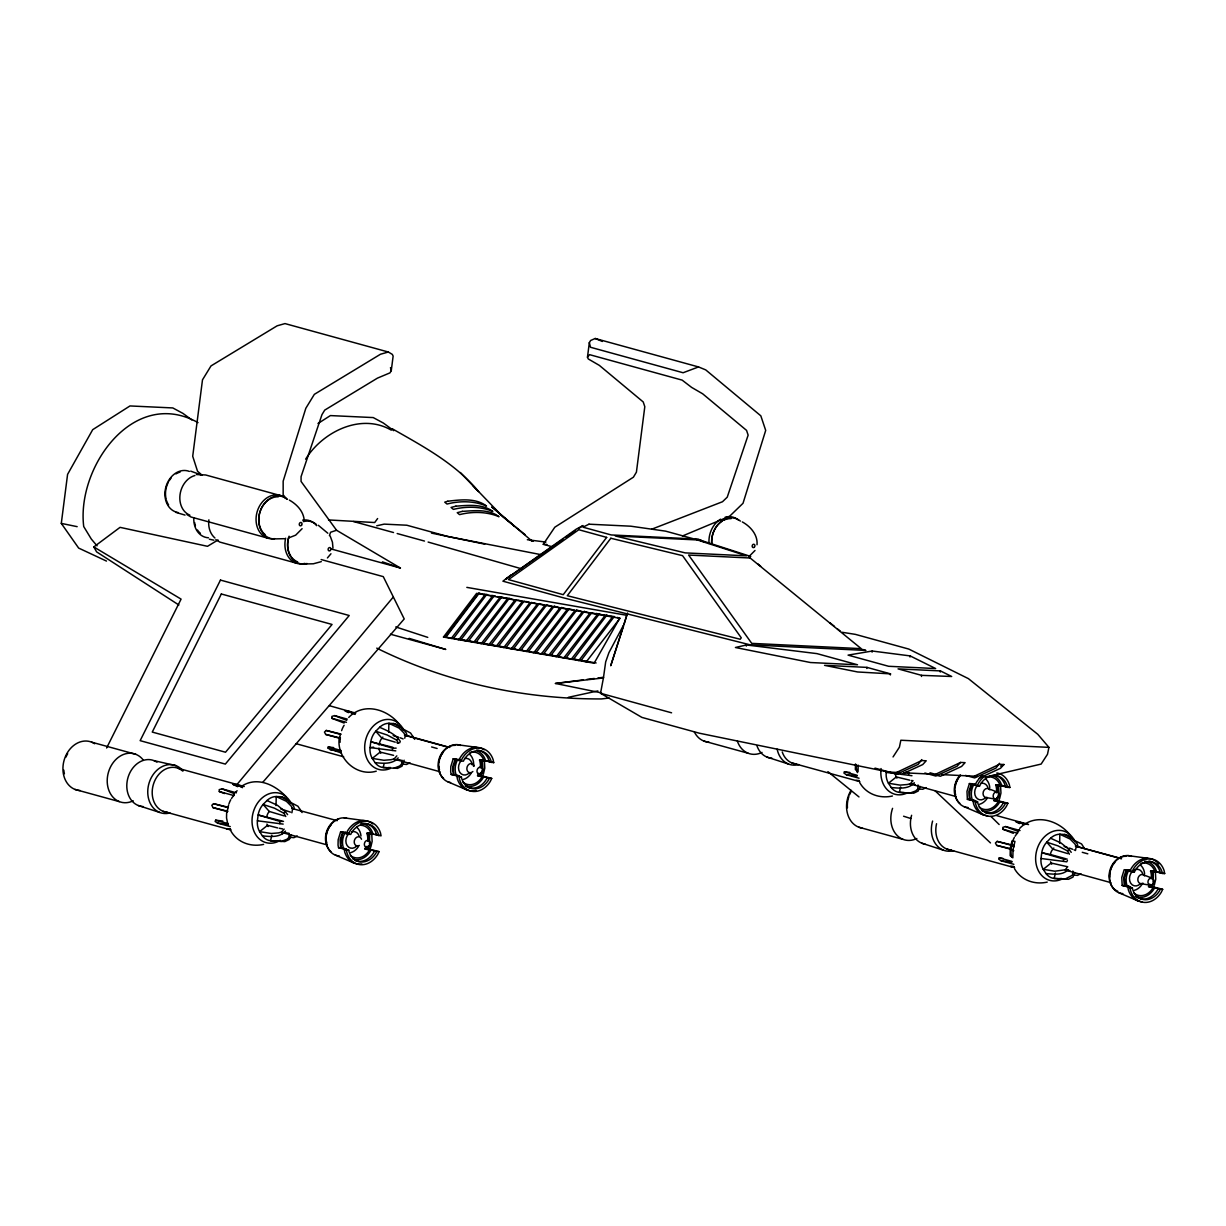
<?xml version="1.0" encoding="UTF-8"?>
<svg xmlns="http://www.w3.org/2000/svg" width="1226" height="1226" viewBox="0 0 1226 1226"><rect width="100%" height="100%" fill="white"/><g stroke="black" fill="none" stroke-linecap="round" stroke-linejoin="round"><path stroke-width="1.5" d="M226.687 810.524L226.534 817.957L227.975 824.96M277.704 840.699A17.118 13.639 -74.6 0 1 275.283 840.975L270.548 840.745A17.118 13.639 -74.6 0 1 262.441 835.902L259.621 831.626A17.118 13.639 -74.6 0 1 257.399 820.792L258.134 814.968A17.118 13.639 -74.6 0 1 263.1 804.471L266.977 800.517A17.118 13.639 -74.6 0 1 276.218 796.517L280.953 796.747A17.118 13.639 -74.6 0 1 289.06 801.574L297.949 806.248L300.585 810.325M276.034 805.589L276.218 796.517L286.455 801.329L291.16 806.064L292.616 808.7L291.865 812.807M283.16 824.102L279.834 823.673L279.865 822.554L280.126 821.451L283.512 821.343M332.966 548.053L332.445 542.214L330.223 536.13M339.341 737.301C335.909 757.591 356.046 777.085 376.259 771.185M369.409 841.266L368.811 833.312L366.942 833.435A15.57 12.398 -74.6 0 1 367.631 841.189M388.673 732.366L388.872 723.294L393.607 723.524A17.118 13.639 -74.6 0 1 401.714 728.351L410.587 733.025L413.239 737.117M395.799 750.879L392.489 750.45L392.504 749.331L392.764 748.228L396.151 748.121M482.063 768.058L481.45 760.089L479.596 760.212A15.57 12.398 -74.6 0 1 480.285 767.966M757.024 544.758C757.929 534.858 750.481 526.429 742.312 521.924M855.472 763.997L855.35 769.576L858.047 771.721L858.185 765.116M911.96 775.721L908.65 775.276L908.926 773.07L905.753 772.181M998.225 792.885L997.627 784.931L995.757 785.054A15.57 12.398 -74.6 0 1 996.447 792.808M1061.318 878.398A17.118 13.639 -74.6 0 1 1058.896 878.674L1054.161 878.444A17.118 13.639 -74.6 0 1 1046.054 873.617L1043.234 869.326A17.118 13.639 -74.6 0 1 1040.997 858.491L1041.748 852.668A17.118 13.639 -74.6 0 1 1046.713 842.17L1050.59 838.216A17.118 13.639 -74.6 0 1 1059.831 834.216L1064.566 834.446A17.118 13.639 -74.6 0 1 1072.673 839.289M1059.647 843.289L1059.831 834.216L1070.068 839.028L1074.773 843.764L1076.229 846.4L1075.478 850.522L1074.099 849.833M1067.448 860.453L1066.758 861.801L1063.448 861.372L1063.724 859.165L1067.126 859.043M1153.022 878.981L1152.425 871.012L1156.562 872.054L1156.317 870.889A18.298 14.574 -74.6 0 0 1144.762 861.265M1013.779 850.66L1010.607 849.894L1011.665 845.373A18.926 15.064 -74.6 0 1 1014.346 837.465M271.82 835.35L270.548 840.745L281.321 841.434L286.899 839.289L288.938 837.45L289.137 834.707M404.764 738.221L405.254 735.477L403.798 732.841L399.094 728.106L388.872 723.294A17.118 13.639 -74.6 0 0 379.616 727.294L375.738 731.248A17.118 13.639 -74.6 0 0 370.788 741.745L370.037 747.569A17.118 13.639 -74.6 0 0 372.26 758.404L375.095 762.679A17.118 13.639 -74.6 0 0 383.202 767.522L393.96 768.212L399.538 766.066L401.576 764.242L401.883 760.105M889.8 771.997L886.199 772.411A17.118 13.639 -74.6 0 0 888.436 783.245L891.256 787.521A17.118 13.639 -74.6 0 0 899.363 792.364L910.121 793.053L915.715 790.908L917.738 789.069L918.044 784.947M1055.433 873.065L1054.161 878.444L1064.919 879.134L1072.535 875.165L1072.842 871.027M106.493 561.079L78.648 548.083L61.3 523.395L67.583 474.37L92.701 429.667L129.987 405.944L172.805 407.936L182.996 413.423L191.838 419.936M330.836 548.88L400.412 568.021L336.552 530.26L301.06 481.435L301.075 476.653L321.963 414.633L324.737 410.097L377.424 378.144L389.96 372.873L391.263 370.712L393.132 356.122L392.335 354.391L388.336 352.015L284.999 323.587L277.153 325.809L211.01 365.915L202.489 379.845L192.712 456.271L197.524 471.213L201.784 474.937M552.466 546.827L543.256 544.298L554.811 527.211L633.398 477.205L636.417 472.163L644.799 406.71L643.221 401.959L599.315 365.363L588.265 358.957L587.469 357.226L589.338 342.621L590.641 340.476L595.192 338.499L698.529 366.942L705.716 369.884L760.825 415.829L765.698 430.403L743.017 503.288L729.623 516.253L682.422 536.007M746.297 646.087L746.435 644.968L816.976 653.627L857.526 664.783L810.493 662.53L735.431 647.497L746.435 644.968M866.813 668.492L866.951 667.388L824.562 665.35L857.633 671.971L890.505 673.856L890.352 674.974M872.069 652.14L872.207 651.021L910.152 655.91L935.653 668.553L888.62 666.285L848.07 655.128L872.207 651.021M909.998 657.013L910.152 655.91M921.446 676.476L921.6 675.357L898.045 668.875L940.434 670.913L951.683 676.491L921.6 675.357M921.799 759.584L918.197 764.35L896.957 774.173L874.981 768.12M940.296 672.032L940.434 670.913M999.527 763.323L995.941 768.089L974.685 777.912L965.536 775.399M275.283 840.975L284.83 841.603L289.367 839.412L291.236 834.799M394.067 768.028L397.485 768.38L402.005 766.189L404.136 760.212M908.527 792.701L913.646 793.222L918.182 791.031L920.052 786.418M1058.896 878.674L1068.444 879.303L1072.98 877.111L1074.85 872.514M900.16 772.61L888.865 772.073L699.31 733.194L641.918 717.409L600.541 693.272L603.544 677.288L597.997 677.993M842.155 632.294L855.365 634.363L908.757 649.06L968.387 678.622L1037.824 734.343L1048.935 747.37L1047.494 754.296L1041.135 764.074L986.7 776.778L981.061 776.502M340.154 734.987L339.648 738.971L340.184 738.42L325.702 734.435L324.461 732.091L326.208 730.451L340.966 734.037M379.064 745.071L379.416 743.6A8.735 6.958 -74.6 0 1 381.945 738.236L382.834 737.087M384.044 763.936L383.202 767.522L387.937 767.752A17.118 13.639 -74.6 0 0 390.358 767.476M369.455 844.484L369.67 833.358L371.723 833.45L372.137 841.404L370.865 846.783L369.716 849.22L367.647 849.128L369.087 846.078M900.635 786.969L899.363 792.364L904.098 792.594M1153.068 882.199L1153.283 871.058L1164.7 873.556L1164.072 870.506A22.068 17.562 -74.6 0 0 1133.406 869.035L1132.012 871.992L1124.196 869.663L1121.775 877.479L1122.173 885.433L1132.349 887.869L1132.701 889.54A19.325 15.386 -74.6 0 0 1159.551 890.827L1160.317 889.218L1162.677 889.325L1161.283 892.283A22.068 17.562 -74.6 0 1 1130.617 890.796L1129.989 887.747M624.172 623.896L626.716 615.283L466.83 587.377M623.559 625.827L610.717 665.749L627.574 613.015M231.484 798.509A18.926 15.064 -74.6 0 1 233.783 795.536L234.472 793.467M1015.097 836.209A18.926 15.064 -74.6 0 1 1017.396 833.236L1019.235 829.757M329.426 535.609L330.591 532.253L336.552 530.26M222.81 821.052L215.623 820.194L215.132 821.481L217.554 823.106L230.243 826.6M333.671 747.615L328.277 746.971L327.786 748.258L341.073 752.887M849.833 772.457L844.438 771.798L843.948 773.085L846.369 774.725L859.043 778.219M1002.837 858.323L999.236 857.893L998.746 859.181L1001.167 860.821L1013.856 864.299M399.661 742.833L400.274 741.423C395.584 734.083 387.278 730.635 379.616 727.294M356.751 846.047A8.459 6.728 -74.6 0 1 347.157 845.588A8.459 6.728 -74.6 0 1 348.674 833.787L340.583 831.948L338.161 839.764L338.039 845.204L338.56 847.718L348.736 850.154L349.088 851.84A19.325 15.386 -74.6 0 0 375.938 853.127L376.704 851.503L379.064 851.626L377.669 854.568A22.068 17.562 -74.6 0 1 347.004 853.097L346.376 850.047M342.652 832.056L340.077 839.856L340.629 847.825L348.736 850.154M340.583 831.948L346.238 833.68L347.632 830.738A22.068 17.562 -74.6 0 1 372.842 823.933M346.238 833.68L348.399 834.278L349.793 831.335A22.068 17.562 -74.6 0 1 380.458 832.806L381.087 835.856L369.67 833.358M366.206 846.4A15.57 12.398 -74.6 0 1 364.98 848.79L366.789 849.082L368.336 845.787M352.797 858.859A18.298 14.574 -74.6 0 0 370.39 851.242L370.926 850.124L369.302 850.323A16.566 13.179 -74.6 0 1 350.375 855.426M376.704 851.503L374.543 850.905L373.777 852.53A19.325 15.386 -74.6 0 1 355.203 860.575M459.75 760.135L453.222 758.741L450.8 766.556L450.693 771.982L451.214 774.495L461.39 776.947L461.727 778.617A19.325 15.386 -74.6 0 0 488.592 779.905L489.358 778.28L491.718 778.403L490.323 781.345A22.068 17.562 -74.6 0 1 459.658 779.874L459.03 776.824M455.29 758.833L452.731 766.648L453.268 774.602L461.39 776.947M456.149 758.879L453.528 766.679L453.436 771.246L454.126 774.648L458.922 775.997M453.222 758.741L458.876 760.472L460.271 757.515A22.068 17.562 -74.6 0 1 484.224 749.776M458.876 760.472L461.053 761.055L462.447 758.112A22.068 17.562 -74.6 0 1 493.113 759.584L493.741 762.633L482.308 760.135L482.86 768.089L480.285 775.905L489.358 778.28M478.86 773.177A15.57 12.398 -74.6 0 1 477.619 775.568L479.427 775.859L480.99 772.564M480.285 775.905L482.354 775.997L483.504 773.56L484.776 768.181L484.377 760.227M465.451 785.636A18.298 14.574 -74.6 0 0 483.044 778.02L483.565 776.901L481.941 777.1A16.566 13.179 -74.6 0 1 463.03 782.203M487.182 777.698L486.415 779.307A19.325 15.386 -74.6 0 1 465.451 786.096M977.551 801.773L969.444 799.444L968.892 791.475L971.452 783.675L969.398 783.567L966.977 791.383L967.375 799.337L977.551 801.773L977.904 803.459A19.325 15.386 -74.6 0 0 1004.753 804.746L1005.519 803.122L1007.879 803.245L1006.485 806.187A22.068 17.562 -74.6 0 1 975.819 804.716L975.191 801.666M972.31 783.705L969.689 791.521L969.597 796.072L970.302 799.475L975.099 800.839M969.398 783.567L975.053 785.299L976.448 782.357A22.068 17.562 -74.6 0 1 982.516 775.644M975.053 785.299L977.214 785.897L978.609 782.954A22.068 17.562 -74.6 0 1 984.677 776.242M977.214 785.897L979.574 786.004L980.34 784.395A19.325 15.386 -74.6 0 1 1007.19 785.682L1007.542 787.353L1009.902 787.475L1009.274 784.425A22.068 17.562 -74.6 0 0 996.861 772.962M993.796 800.394L995.604 800.701L997.152 797.406M1005.519 803.122L996.462 800.731L999.021 792.931L998.47 784.977M981.612 810.478A18.298 14.574 -74.6 0 0 999.205 802.861L999.742 801.727L998.117 801.942A16.566 13.179 -74.6 0 1 979.191 807.045M996.462 800.731L998.516 800.839L999.68 798.402L1000.952 793.023L1000.539 785.069L1009.902 787.475M1003.358 802.524L1002.592 804.149A19.325 15.386 -74.6 0 1 985.275 812.608M1129.851 871.395L1131.246 868.437A22.068 17.562 -74.6 0 1 1158.693 863.932M1132.012 871.992L1134.372 872.1L1135.138 870.475A19.325 15.386 -74.6 0 1 1162.003 871.778L1162.34 873.448L1164.7 873.556M1160.317 889.218L1151.26 886.827L1152.701 883.777M1136.41 896.558A18.298 14.574 -74.6 0 0 1154.003 888.942L1154.54 887.823L1152.915 888.022A16.566 13.179 -74.6 0 1 1133.989 893.126M1151.26 886.827L1153.314 886.919L1154.478 884.482L1155.75 879.103L1155.336 871.165M1158.156 888.62L1157.39 890.229A19.325 15.386 -74.6 0 1 1140.073 898.704M106.616 747.998L181.08 599.116L93.804 546.934L120.056 527.349L207.501 546.306L218.029 539.976M623.314 625.521L608.908 652.692L605.675 661.902L603.422 677.932L555.439 683.464L601.568 692.905M893.049 756.948L899.409 747.17L900.849 740.243L1048.935 747.37M237.629 786.678L232.634 784.211L243.116 786.372M348.613 712.643L345.272 711.003L348.521 711.157L355.188 714.436M1019.572 823.565L1016.247 821.926L1028.537 824.577M377.623 518.537L374.696 522.537L328.522 519.931M305.626 459.183C322.653 431.69 361.118 412.641 391.293 430.142M486.691 594.518L453.589 638.271L458.785 639.711L492.5 596.127L489.603 595.315M494.201 595.821L461.083 639.574L466.278 640.999L500.009 597.414L497.097 596.618M501.695 597.123L468.593 640.876L473.788 642.301L507.518 598.717L503.15 597.522M509.204 598.411L476.102 642.179L481.297 643.604L515.012 600.02L510.66 598.824M516.698 599.713L483.596 643.481L488.791 644.907L522.521 601.322L518.154 600.112M524.207 601.016L491.105 644.769L496.3 646.209L530.015 602.61L525.663 601.414M531.701 602.318L498.599 646.071L503.794 647.497L537.524 603.912L533.157 602.717M614.226 616.601L581.124 660.37L586.319 661.795L620.05 618.21L617.138 617.414M443.475 637.045L476.623 593.369L619.697 618.272L594.135 663.205L443.475 637.045L445.237 636.83L478.615 593.123M302.102 528.682L295.665 535.164L288.524 537.953M330.959 553.769L327.419 557.937M285.781 816.531L283.972 813.313L284.631 812.455L285.443 811.811L287.62 814.646M396.872 742.695L398.435 743.308L396.611 740.09L398.082 738.588M755.017 550.474L748.565 556.956M1053.808 848.009L1052.904 849.174A8.735 6.958 -74.6 0 0 1050.375 854.522L1041.748 852.668L1063.724 859.165M1069.394 854.231L1067.585 851.013L1068.244 850.154L1069.057 849.511L1071.233 852.346M1128.931 870.092L1130.219 870.307L1128.931 870.092A15.57 12.398 -74.6 0 0 1126.955 885.448L1129.897 886.919M1153.038 887.747L1148.593 886.49A15.57 12.398 -74.6 0 0 1149.819 884.099M587.469 357.226L589.568 354.651L682.146 380.121L691.602 387.385L702.651 393.791L746.557 430.387L748.136 435.138L727.248 497.158L722.512 501.725L651.711 529.203M236.725 784.824L393.025 597.353M262.977 782.096L404.212 618.946L383.278 576.634L321.151 559.546M277.643 827.933L267.529 825.313L259.621 831.626L271.237 833.496L278.471 832.914L281.566 832.071L284.171 829.082M393.577 755.354L380.167 752.09L372.26 758.404L383.891 760.273L391.109 759.691L394.205 758.863L396.826 755.86M909.738 780.18L896.329 776.932L888.436 783.245L900.053 785.115L907.271 784.517L910.382 783.69L912.987 780.686L911.378 780.502M1067.785 866.782L1051.142 863.027L1043.234 869.326L1054.85 871.211L1065.179 869.786L1066.911 867.778M933.032 774.25L940.357 776.257L961.598 766.434L965.077 762.649L960.54 762.434L957.077 766.219L935.821 776.043L924.833 773.024M974.379 776.181L999.405 764.304L1003.941 764.518L1000.477 768.304L979.222 778.127M228.588 805.099A18.926 15.064 -74.6 0 0 228.051 807.658L226.994 812.179L227.546 811.643L213.048 807.658L211.807 805.298L213.554 803.674L228.327 807.26M1010.607 849.894L1011.159 849.357L996.661 845.358L995.42 843.013L997.167 841.388L1013.779 845.419M262.441 835.902C270.226 836.576 279.819 837.848 285.52 831.105M375.095 762.679C382.88 763.354 392.458 764.626 398.159 757.883M891.256 787.521C899.041 788.195 908.635 789.467 914.32 782.724M1046.054 873.617C1053.41 874.077 1062.467 875.686 1068.168 869.678M235.622 792.057L237.124 790.77M348.736 717.425C363.233 702.314 386.297 708.674 398.573 723.325M1019.71 828.347C1034.208 813.252 1057.272 819.596 1069.532 834.247M511.319 574.749L502.921 581.185L563.194 597.767L750.281 644.876L865.893 650.439L862.261 649.336M562.811 539.409L505.986 578.994L576.389 529.05L583.055 525.556L578.381 528.758M565.922 537.279L575.27 530.889M317.978 423.491L330.407 415.583L373.225 417.576L383.401 423.062L393.73 430.663M409.944 762.756L406.572 764.457L403.093 764.135M297.305 835.979L293.918 837.664L290.439 837.343M926.12 787.582L922.734 789.283L919.255 788.962M1080.918 873.678L1077.531 875.379L1074.053 875.058M896.65 772.441L921.676 760.564L926.212 760.779L922.734 764.564L901.478 774.388M935.515 774.311L960.54 762.434M1000.6 766.112L1003.941 764.518M241.491 786.326C256.678 776.165 274.716 784.471 285.919 796.548M698.529 366.942L683.097 372.75L590.503 347.264L589.338 342.621M321.289 561.646L313.32 563.791L302.47 564.021M347.28 719.11L334.591 715.616L331.863 716.428L331.94 718.329L344.108 723.034M236.434 792.824L221.952 788.839L219.209 789.651L219.301 791.552L224.511 793.559M1020.047 830.538L1005.55 826.554L1002.822 827.351L1002.899 829.251L1013.335 833.297M388.336 352.015L380.489 354.237L314.346 394.343L305.826 408.273L283.16 481.159L283.16 494.768L286.669 499.151M387.937 767.752L388.949 767.507M376.734 525.785L384.198 524.13L406.802 525.218L447.674 536.467L541.264 554.704M568.312 697.333L597.874 690.912M555.439 683.464L583.193 679.909M586.902 679.419L594.303 678.468M609.092 698.038L601.522 698.927C524.054 699.295 446.157 682.591 376.75 648.14M405.254 735.477L407.063 735.569L406.266 732.964L402.618 728.275L393.607 723.524M403.385 764.319L401.576 764.242M292.616 808.7L294.409 808.792L293.627 806.172L289.98 801.497L280.953 796.747M290.731 837.542L288.938 837.45M919.546 789.161L917.738 789.069M1076.229 846.4L1078.022 846.492L1077.24 843.886L1073.593 839.197L1064.566 834.446M1074.344 875.241L1072.535 875.165M196.436 474.539L205.692 474.983L281.49 495.84M284.463 538.689L273.628 538.919A21.761 17.333 -74.6 0 1 260.219 511.104A21.761 17.333 -74.6 0 1 287.482 499.304M373.639 747.17L370.037 747.569L392.489 750.45M263.605 844.392C251.024 847.258 237.522 842.63 230.917 831.059M892.421 796.011C879.839 798.877 866.338 794.249 859.732 782.678M1047.219 882.107C1034.637 884.973 1021.135 880.329 1014.53 868.759M856.055 780.303L859.257 780.564M230.549 829.695L226.933 828.699L230.166 828.853M908.65 775.276L886.199 772.411M279.834 823.673L257.399 820.792M1063.448 861.372L1040.997 858.491M543.256 544.298L546.903 544.467M903.914 772.794L935.898 774.342M941.553 774.602L977.291 776.334M459.398 759.875L460.884 759.936L459.244 759.384M479.489 759.997L485.588 761.131L485.358 759.967A18.298 14.574 -74.6 0 0 477.512 751.14M995.65 784.839L1001.765 785.973L1001.519 784.809A18.298 14.574 -74.6 0 0 993.688 775.966M461.053 761.055L463.413 761.177L464.179 759.553A19.325 15.386 -74.6 0 1 491.028 760.84L491.381 762.526M451.214 774.495L453.268 774.602M454.126 774.648L458.876 775.706M967.375 799.337L969.444 799.444M970.302 799.475L975.038 800.547M345.471 832.193L343.51 832.102L341.947 835.381L340.782 844.469L341.487 847.856L346.284 849.22M346.743 833.082L348.245 833.159M366.85 833.22L372.949 834.354L372.704 833.19A18.298 14.574 -74.6 0 0 361.149 823.55M1151.245 878.889A15.57 12.398 -74.6 0 0 1150.555 871.134L1156.562 872.054M348.399 834.278L350.759 834.4L351.525 832.776A19.325 15.386 -74.6 0 1 378.39 834.063L378.727 835.734M338.56 847.718L340.629 847.825M341.487 847.856L346.222 848.928M1122.173 885.433L1132.349 887.869M1130.357 870.797L1127.123 869.801L1124.487 877.601L1125.1 885.57L1127.062 885.662M1148.44 886.689L1154.54 887.823M1129.836 886.628L1125.1 885.57M1013.779 866.567L1010.546 866.414L1014.055 866.644M289.229 833.328L283.114 832.423M226.933 828.699L230.442 828.945M846.369 774.725L857.158 776.027M330.208 749.898L340.981 751.186M1001.167 860.821L1011.956 862.108M217.554 823.106L228.343 824.408M995.757 785.054L997.627 785.284M479.596 760.212L481.466 760.442M1150.555 871.134L1152.425 871.364M366.942 833.435L368.827 833.665M527.318 539.716L545.907 542.076M456.762 744.626L477.006 747.37M1127.736 855.564L1147.965 858.292M344.123 817.849L364.352 820.592M77.161 526.659L61.3 523.395M975.421 784.211L974.118 784.012A15.57 12.398 -74.6 0 0 972.157 799.367L972.264 799.567M986.21 797.574L995.665 799.168M1141.008 883.655L1150.463 885.264M484.209 594.089L487.933 594.733M491.657 595.376L495.381 596.02M499.12 596.679L502.844 597.323M506.568 597.966L510.292 598.61M596.02 613.444L599.744 614.103M603.468 614.747L607.192 615.391M610.916 616.034L614.655 616.678M450.892 637.811L454.662 638.47M458.432 639.114L507.472 647.604M511.242 648.263L515.027 648.922M518.797 649.565L522.567 650.224M526.337 650.868L530.107 651.527M533.877 652.186L537.662 652.83M541.432 653.489L560.282 656.753M564.067 657.412L567.837 658.055M571.607 658.714L596.127 662.96M911.929 784.042L915.04 784.579M1066.727 870.123L1069.838 870.659M397.316 759.476L400.427 760.013M279.283 828.255L282.562 828.883M431.491 533.111L484.714 544.129M190.704 471.136L201.907 475.182M185.065 515.089L175.946 512.407M209.385 539.21L213.922 540.191M281.857 820.945L258.134 814.968L280.126 821.451M993.642 800.609L998.24 801.666M477.466 775.767L482.079 776.824M364.827 848.99L369.424 850.047M153.986 760.626L176.069 765.683M1011.113 845.909L1014.3 846.676M996.661 845.358L1011.419 848.944M325.702 734.435L340.46 738.021M213.048 807.658L227.806 811.244M997.627 784.931L1001.765 785.973M995.604 800.701L999.742 801.727M481.45 760.089L485.588 761.131M479.427 775.859L483.565 776.901M368.811 833.312L372.949 834.354M366.789 849.082L370.926 850.124M998.516 800.839L1007.879 803.245M1153.314 886.919L1162.677 889.325M486.17 760.687L489.772 761.591M482.354 775.997L491.718 778.403M375.325 834.354L378.926 835.258M369.716 849.22L379.064 851.626M529.755 540.16L533.402 541.08M1000.201 785.422L1007.542 787.353M1153.283 871.058L1162.34 873.448M1065.471 858.644L1050.375 854.522M392.841 747.293L370.788 741.745L392.764 748.228M367.647 849.128L374.543 850.905M353.486 521.525L393.531 532.544M397.178 533.54L424.487 541.064M428.119 542.061L522.169 568.987M866.951 667.388L890.505 673.856M266.793 537.862L190.995 517.004L186.965 514.598M295.65 562.949L219.852 542.091L215.822 539.685M977.413 785.422L979.574 786.004M929.982 772.794L933.676 773.805M390.481 634.225L445.789 649.443L409.162 638.378M600.541 693.272L671.572 712.812M909.953 783.874L956.081 796.563M844.438 771.798L857.127 775.292M996.692 815.627L1027.863 824.194M1016.247 821.926L1025.304 824.408M792.011 762.97L859.855 781.636M703.847 741.056L748.121 753.239M1120.809 858.369L1075.432 846.139L1121.529 858.828M1002.899 829.251L1017.396 833.236M1082.282 852.315L1087.814 853.832M1134.372 872.1L1126.265 869.755L1123.69 877.571L1124.242 885.524M997.167 841.388L1011.665 845.373M1066.605 870.46L1110.879 882.643M999.236 857.893L1011.925 861.388M946.809 849.051L1014.653 867.717M858.644 827.152L902.918 839.335M329.396 705.701L355.755 713.149M345.272 711.003L354.329 713.486M405.591 735.263L449.85 747.446M404.473 735.217L448.731 747.385M491.565 762.036L493.741 762.633M331.94 718.329L346.437 722.313M431.598 746.971L437.13 748.488M326.208 730.451L340.705 734.451M395.63 759.538L439.919 771.721M328.277 746.971L340.951 750.45M296.018 743.676L343.678 756.794M91.582 742.144L135.856 754.327M178.245 768.334L244.25 786.494M232.634 784.211L241.691 786.709M291.819 808.44L337.196 820.669M219.301 791.552L233.783 795.536M213.554 803.674L228.051 807.658M282.991 832.76L327.265 844.944M215.623 820.194L228.312 823.673M163.196 811.351L231.04 830.017M75.031 789.437L119.305 801.62M972.938 784.104L975.927 784.977M1064.137 846.507L1067.739 847.564M393.178 735.585L398.573 737.178M280.524 808.792L290.485 812.133M283.972 813.313L274.486 808.195L263.1 804.471L269.291 811.459L284.233 815.918M903.577 816.225L910.78 818.508M698.391 539.563L750.756 556.466M767.093 757.147L788.533 764.059M921.906 843.227L943.33 850.154M138.293 805.528L159.717 812.44M395.768 626.946L427.767 637.382M1067.831 853.618L1052.904 849.174L1046.713 842.17L1058.099 845.909L1067.585 851.013M395.262 742.159L381.945 738.236L375.738 731.248L387.125 734.972L396.611 740.09M382.405 561.845L400.412 568.021M1069.547 848.101L1072.581 849.25M400.09 737.761L403.139 738.91M988.34 788.609L997.336 792.088A3.663 2.927 -74.6 0 1 997.887 798.218A3.663 2.927 -74.6 0 1 993.167 796.348A3.663 2.927 -74.6 0 1 997.336 792.088M1143.138 874.69L1152.133 878.184A3.663 2.927 -74.6 0 1 1152.685 884.298A3.663 2.927 -74.6 0 1 1147.965 882.444A3.663 2.927 -74.6 0 1 1152.133 878.184M1005.55 826.554L1017.733 831.259M334.591 715.616L346.759 720.336M221.952 788.839L234.12 793.559M595.192 338.499L602.38 341.456M964.142 806.693L983.099 814.769M1118.94 892.773L1137.912 900.865M447.965 781.851L466.937 789.942M335.326 855.074L354.299 863.15M1073.286 839.887L1081.562 843.948L1084.198 848.04M1019.48 822.079L1024.492 824.546M235.867 784.379L242.549 787.659M1050.59 838.216L1060.98 842.967L1069.057 849.511M266.977 800.517L277.367 805.252L285.443 811.811M392.105 428.671C423.093 446.371 455.566 463.566 478.584 491.611L460.348 472.516M198.014 422.618C133.634 386.558 76.41 467.198 83.72 526.552L91.337 539.088L97.038 545.831M289.397 500.131C296.723 504.254 303.404 511.211 304.171 519.962M318.254 525.234L327.817 533.233M178.873 605L96.609 551.869L93.804 546.934M514.384 526.123L491.81 506.905L532.007 541.095M525.172 534.705L503.104 517.02L472.884 485.588M827.902 771.644L858.982 796.931M757.683 563.791L760.641 566.213M830.002 622.808L834.431 626.425M837.373 628.831L840.331 631.237M934.994 790.709L990.485 842.936M990.976 816.455L999.144 824.516M1066.252 871.41L1065.179 869.786M911.454 785.314L910.382 783.69M401.714 728.351L403.385 730.236M395.278 760.488L394.205 758.863M289.06 801.574L290.731 803.459M282.639 833.711L281.566 832.071M412.687 736.213L414.71 739.339M300.048 809.436L302.056 812.562M1051.724 864.238L1051.142 863.027A8.735 6.958 -74.6 0 1 1050.544 861.801M896.926 778.158L896.329 776.932A8.735 6.958 -74.6 0 1 895.164 772.901M456.087 774.74L455.995 774.525A15.57 12.398 -74.6 0 1 457.957 759.17M380.765 753.316L380.167 752.09A8.735 6.958 -74.6 0 1 379.003 748.059M343.449 847.963L343.341 847.748A15.57 12.398 -74.6 0 1 345.318 832.393M268.111 826.539L267.529 825.313A8.735 6.958 -74.6 0 1 266.931 824.087M390.481 367.616L391.263 370.712M1160.179 872.851L1159.827 871.18A19.325 15.386 -74.6 0 0 1148.961 861.142M1155.061 871.977L1154.999 871.701A16.566 13.179 -74.6 0 0 1141.023 863.365M1130.188 887.272L1130.525 888.942M1127.828 887.149L1128.456 890.199A22.068 17.562 -74.6 0 0 1142.387 901.83M1005.381 786.755L1005.029 785.084A19.325 15.386 -74.6 0 0 996.753 775.751M1000.263 785.897L1000.201 785.605A16.566 13.179 -74.6 0 0 986.225 777.284M975.39 801.176L975.727 802.861M973.536 800.471L973.781 801.635M973.03 801.068L973.659 804.118A22.068 17.562 -74.6 0 0 987.589 815.734M489.205 761.928L488.868 760.243A19.325 15.386 -74.6 0 0 476.653 750.067M484.101 761.055L484.04 760.764A16.566 13.179 -74.6 0 0 470.064 752.442M457.375 775.629L457.605 776.794M456.854 776.227L457.482 779.276A22.068 17.562 -74.6 0 0 476.102 790.372M376.566 835.151L376.213 833.465A19.325 15.386 -74.6 0 0 361.272 823.458M371.447 834.278L371.386 833.987A16.566 13.179 -74.6 0 0 360.934 825.267M344.721 848.852L344.966 850.016M344.215 849.449L344.843 852.499A22.068 17.562 -74.6 0 0 361.9 863.932M711.708 544.007A21.761 17.333 -74.6 0 1 720.842 521.724A21.761 17.333 -74.6 0 1 740.397 521.096M725.148 517.188A22.283 17.746 -74.6 0 1 738.435 520.039M709.057 543.501A22.283 17.746 -74.6 0 1 720.551 519.18M711.8 543.578A20.719 16.505 -74.6 0 1 722.497 520.958M723.876 520.192A20.719 16.505 -74.6 0 1 731.156 518.613M694.989 538.689A22.283 17.746 -74.6 0 1 702.283 541.11M697.134 539.823A21.761 17.333 -74.6 0 1 704.26 542.183M189.861 515.15A20.796 16.566 -74.6 0 1 180.023 494.737A20.796 16.566 -74.6 0 1 194.934 475.519M274.486 538.643A22.283 17.746 -74.6 0 1 257.031 512.192A22.283 17.746 -74.6 0 1 285.52 498.246M265.046 534.567A20.719 16.505 -74.6 0 1 259.483 513.801A20.719 16.505 -74.6 0 1 273.858 497.312M275.314 496.99A20.719 16.505 -74.6 0 1 278.241 496.821M178.122 512.545A21.394 17.041 -74.6 0 1 165.862 487.105A21.394 17.041 -74.6 0 1 189.356 471.412M168.606 504.913A20.106 15.999 -74.6 0 1 166.567 500.683M166.123 499.12A20.106 15.999 -74.6 0 1 168.268 482.354M169.111 480.868A20.106 15.999 -74.6 0 1 171.088 478.109M175.946 473.895A20.106 15.999 -74.6 0 1 180.084 472.102M303.358 521.602A21.761 17.333 -74.6 0 1 316.339 524.391M307.082 563.5A21.761 17.333 -74.6 0 1 289.075 536.191M302.669 520.146A22.283 17.746 -74.6 0 1 316.645 525.663M304.906 563.393A22.283 17.746 -74.6 0 1 285.643 538.214M208.451 537.785A21.394 17.041 -74.6 0 1 193.815 517.678M297.657 561.891A20.719 16.505 -74.6 0 1 291.788 557.493M290.869 556.236A20.719 16.505 -74.6 0 1 288.57 538.015M214.948 537.999A20.796 16.566 -74.6 0 1 208.88 519.839M200.405 533.31A20.106 15.999 -74.6 0 1 197.463 530M195.424 525.77A20.106 15.999 -74.6 0 1 194.643 522.582M469.435 754.097A14.084 11.203 -74.6 0 1 473.543 766.388M471.136 773.254A14.084 11.203 -74.6 0 1 463.459 779.399M464.639 758.557A8.459 6.728 -74.6 0 1 472.194 764.855M469.405 772.824A8.459 6.728 -74.6 0 1 459.811 772.365A8.459 6.728 -74.6 0 1 461.313 760.564M472.853 771.522A4.643 3.693 -74.6 0 1 467.397 770.955A4.643 3.693 -74.6 0 1 468.976 764.288A4.643 3.693 -74.6 0 1 474.155 766.02M439.49 769.851A15.371 12.229 -74.6 0 1 438.724 766.127M438.801 762.189A15.371 12.229 -74.6 0 1 439.337 759.568M439.736 758.296A15.371 12.229 -74.6 0 1 442.938 752.58M443.582 778.403A18.145 14.436 -74.6 0 1 438.54 760.994A18.145 14.436 -74.6 0 1 450.019 746.205M451.291 745.791A18.145 14.436 -74.6 0 1 455.137 745.362M450.555 782.556A19.294 15.356 -74.6 0 1 439.506 759.63A19.294 15.356 -74.6 0 1 460.7 745.469M340.108 742.282A18.926 15.064 -74.6 0 1 340.184 738.42M390.358 768.457A25.623 20.413 -74.6 0 1 365.746 755.507A25.623 20.413 -74.6 0 1 377.164 722.865A25.623 20.413 -74.6 0 1 403.768 730.114M341.61 730.635A18.926 15.064 -74.6 0 1 344.123 725.286M266.762 816.822A8.735 6.958 -74.6 0 1 269.291 811.459M356.797 827.305A14.084 11.203 -74.6 0 1 360.98 835.994M358.498 846.476A14.084 11.203 -74.6 0 1 350.805 852.606M351.985 831.78A8.459 6.728 -74.6 0 1 359.126 836.025M359.341 845.434A4.643 3.693 -74.6 0 1 354.467 843.503A4.643 3.693 -74.6 0 1 356.628 837.312A4.643 3.693 -74.6 0 1 361.517 839.228M326.836 843.074A15.371 12.229 -74.6 0 1 326.683 832.791M327.081 831.504A15.371 12.229 -74.6 0 1 331.143 824.868M330.928 851.61A18.145 14.436 -74.6 0 1 326.07 833.45A18.145 14.436 -74.6 0 1 338.637 819.014M339.25 855.917A19.294 15.356 -74.6 0 1 326.468 834.477A19.294 15.356 -74.6 0 1 346.774 818.278M167.839 812.348A22.819 18.16 -74.6 0 1 153.786 783.169A22.819 18.16 -74.6 0 1 182.368 770.786M280.31 840.331A25.623 20.413 -74.6 0 1 253.751 830.692A25.623 20.413 -74.6 0 1 263.697 796.67A25.623 20.413 -74.6 0 1 291.114 803.337M228.956 803.858A18.926 15.064 -74.6 0 1 230.733 799.766M143.136 806.555A23.815 18.957 -74.6 0 1 128.132 777.1A23.815 18.957 -74.6 0 1 156.943 762.189M133.22 800.808A25.087 19.984 -74.6 0 1 109.022 790.755A25.087 19.984 -74.6 0 1 116.562 758.848A25.087 19.984 -74.6 0 1 142.952 759.645M170.016 812.945A24.796 19.754 -74.6 0 1 149.143 782.832A24.796 19.754 -74.6 0 1 183.088 770.939M80.134 790.54A25.087 19.984 -74.6 0 1 64.334 759.492A25.087 19.984 -74.6 0 1 94.693 743.768M64.411 773.744A22.037 17.547 -74.6 0 1 63.813 770.127M65.943 757.101A22.037 17.547 -74.6 0 1 67.691 753.714M980.8 783.399A8.459 6.728 -74.6 0 1 987.941 787.644M985.566 797.666A8.459 6.728 -74.6 0 1 975.973 797.207A8.459 6.728 -74.6 0 1 977.49 785.406M987.206 797.452A4.643 3.693 -74.6 0 1 983.359 791.628A4.643 3.693 -74.6 0 1 989.857 789.881M968.065 807.536A19.294 15.356 -74.6 0 1 955.437 795.873A19.294 15.356 -74.6 0 1 960.203 775.69M955.652 794.678A15.371 12.229 -74.6 0 1 954.885 790.969M954.977 787.031A15.371 12.229 -74.6 0 1 955.498 784.395M955.897 783.123A15.371 12.229 -74.6 0 1 957.598 779.537M959.743 803.229A18.145 14.436 -74.6 0 1 960.341 774.939M985.612 778.924A14.084 11.203 -74.6 0 1 989.78 787.613M987.313 798.095A14.084 11.203 -74.6 0 1 979.62 804.225M857.403 772.625A18.926 15.064 -74.6 0 1 856.254 764.549M907.838 792.655A25.623 20.413 -74.6 0 1 881.08 768.564M796.655 763.967A22.819 18.16 -74.6 0 1 782.234 751.952M771.936 758.174A23.815 18.957 -74.6 0 1 756.902 745.638M762.036 752.427A25.087 19.984 -74.6 0 1 737.378 741.117M798.831 764.564A24.796 19.754 -74.6 0 1 777.131 749.163M708.95 742.159A25.087 19.984 -74.6 0 1 694.222 731.707M1133.866 870.245A8.459 6.728 -74.6 0 1 1142.739 873.74M1140.364 883.747A8.459 6.728 -74.6 0 1 1130.77 883.287A8.459 6.728 -74.6 0 1 1132.288 871.502M1142.954 883.134A4.643 3.693 -74.6 0 1 1138.218 881.555A4.643 3.693 -74.6 0 1 1139.659 875.456A4.643 3.693 -74.6 0 1 1144.655 875.962M1122.863 893.616A19.294 15.356 -74.6 0 1 1110.266 871.364A19.294 15.356 -74.6 0 1 1131.659 856.407M1109.683 877.065A15.371 12.229 -74.6 0 1 1109.775 873.111M1110.695 869.219A15.371 12.229 -74.6 0 1 1112.396 865.617M1113.116 864.529A15.371 12.229 -74.6 0 1 1114.756 862.568M1117.821 891.271A18.145 14.436 -74.6 0 1 1109.683 871.15A18.145 14.436 -74.6 0 1 1126.096 856.284M1138.801 898.275A19.325 15.386 -74.6 0 1 1135.307 896.191M1140.41 865.02A14.084 11.203 -74.6 0 1 1144.594 873.694M1142.111 884.176A14.084 11.203 -74.6 0 1 1134.418 890.321M1011.665 856.959A18.926 15.064 -74.6 0 1 1011.159 849.357M1062.635 878.751A25.623 20.413 -74.6 0 1 1037.012 867.426A25.623 20.413 -74.6 0 1 1047.709 834.078A25.623 20.413 -74.6 0 1 1074.727 841.036M951.453 850.047A22.819 18.16 -74.6 0 1 936.557 823.734M925.094 844.101A23.815 18.957 -74.6 0 1 911.608 815.29M916.833 838.507A25.087 19.984 -74.6 0 1 895.823 834.017A25.087 19.984 -74.6 0 1 892.574 808.332M953.629 850.645A24.796 19.754 -74.6 0 1 932.603 821.052M862.016 828.056A25.087 19.984 -74.6 0 1 851.074 790.28M847.427 807.827A22.037 17.547 -74.6 0 1 848.867 796.578M849.557 794.8A22.037 17.547 -74.6 0 1 851.304 791.429M1010.301 848.223L1010.147 855.656L1012.845 857.802L1013.028 849.557L1014.959 841.388L1012.048 840.867L1010.301 848.223M220.465 580.082L140.147 740.657L225.339 764.089L349.211 615.513L220.465 580.082M221.324 593.982L152.254 732.075L225.523 752.228L332.062 624.448L221.324 593.982M479.182 593.215L446.08 636.984L451.275 638.409L485.006 594.825L479.182 593.215M539.21 603.621L506.108 647.374L511.303 648.799L545.018 605.215L539.21 603.621M546.704 604.908L513.602 648.677L518.797 650.102L552.528 606.518L546.704 604.908M554.213 606.211L521.111 649.964L526.306 651.404L560.021 607.82L554.213 606.211M561.723 607.514L528.605 651.267L533.8 652.692L567.531 609.107L561.723 607.514M569.216 608.816L536.114 652.569L541.31 653.994L575.025 610.41L569.216 608.816M576.726 610.104L543.624 653.872L548.804 655.297L582.534 611.713L576.726 610.104M584.22 611.406L551.118 655.159L556.313 656.6L590.043 613.015L584.22 611.406M591.729 612.709L558.627 656.462L563.822 657.902L597.537 614.303L591.729 612.709M599.223 614.011L566.121 657.764L571.316 659.19L605.046 615.605L599.223 614.011M606.732 615.314L573.63 659.067L578.825 660.492L612.54 616.908L606.732 615.314M606.671 537.386L563.24 594.671L508.453 579.591L578.779 529.724L606.671 537.386M610.824 538.26L567.286 595.713L740.182 639.252L741.27 637.811L682.56 555.654L610.824 538.26M588.986 524.192L582.948 527.165L611.222 534.95L693.916 538.919L665.626 531.149L630.823 526.199L588.986 524.192M447.781 501.235L444.716 502.154L447.015 504.039C459.811 500.729 474.263 500.79 486.507 506.047C475.857 497.771 460.286 499.733 447.781 501.235M455.903 506.169L451.091 507.441L453.375 509.388C466.232 506.215 480.546 506.292 492.837 511.457C482.569 503.687 468.087 505.281 455.903 506.169M462.309 511.365L457.252 512.698L459.535 514.629C472.393 511.395 486.722 511.518 499.013 516.713C488.822 508.851 474.401 510.69 462.309 511.365M697.333 539.946L615.345 535.992L685.257 552.895L746.588 555.838L697.333 539.946M750.174 558.014L688.644 555.056L751.737 643.374L861.219 648.646L750.174 558.014M754.358 547.164A1.701 1.349 -74.6 0 0 754.113 544.329A1.701 1.349 -74.6 0 0 752.182 546.306A1.701 1.349 -74.6 0 0 754.358 547.164M301.458 525.372A1.701 1.349 -74.6 0 0 301.198 522.537A1.701 1.349 -74.6 0 0 299.267 524.513A1.701 1.349 -74.6 0 0 301.458 525.372M330.3 550.459A1.701 1.349 -74.6 0 0 330.055 547.624A1.701 1.349 -74.6 0 0 328.124 549.6A1.701 1.349 -74.6 0 0 330.3 550.459M481.711 773.376A3.663 2.927 -74.6 0 0 481.174 767.261A3.663 2.927 -74.6 0 0 476.991 771.522A3.663 2.927 -74.6 0 0 481.711 773.376M369.072 846.599A3.663 2.927 -74.6 0 0 368.52 840.469A3.663 2.927 -74.6 0 0 364.352 844.729A3.663 2.927 -74.6 0 0 369.072 846.599"/></g></svg>
